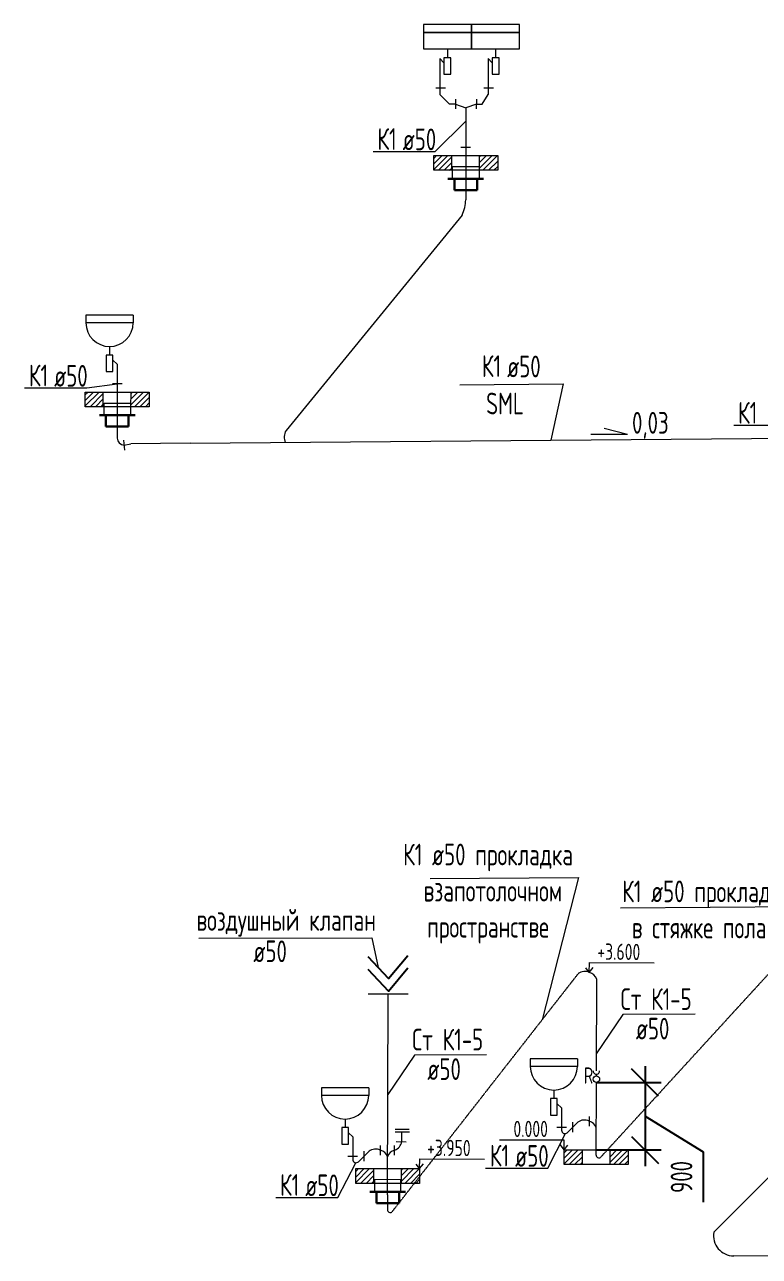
# Model space of a CAD drawing. Header units: millimetres. Extents: x -8689834 to 9419935, y -284943 to 166066.
# Drawn here: x -130113 to -123331, y -128288 to -116926 of the extents above; entities that cross this region are included whole.
import ezdxf

# ---------------------------------------------------------------- set-up
doc = ezdxf.new("R2010")
doc.units = ezdxf.units.MM
doc.header["$MEASUREMENT"] = 0
doc.linetypes.add('01_base$0$DASHED2', pattern=[0.375, 0.25, -0.125])
doc.layers.get('0').update_dxf_attribs({"color": 250, "lineweight": 9})
for name, color, linetype, lineweight in [('_ВК-Text К1', 7, 'Continuous', 30), ('_ВК-К1', 14, 'Continuous', 40), ('_ВК-К3', 30, 'Continuous', 40), ('_ВК-переход на SML', 3, 'Continuous', 30), ('_ВК-противопожарные муфты', 1, 'Continuous', 30), ('_Санпр', 7, 'Continuous', 30), ('ВК_канализация', 32, 'Continuous', 30), ('тх разм', 250, 'Continuous', 9)]:
    doc.layers.add(name, color=color, linetype=linetype, lineweight=lineweight)
doc.layers.add('PDF __ВК-К1', color=7, linetype='Continuous', true_color=0xb80000)
doc.layers.add('PDF __Сантехника', color=7, linetype='Continuous')
doc.layers.add('АР_Кровля дорожки', color=245, linetype='Continuous')
doc.styles.add('ISOCPEUR', font='isocpeur.ttf', dxfattribs={"width": 0.7})
doc.styles.add('ГОСТ 2.304', font='isocpeur.ttf', dxfattribs={"width": 0.7})
doc.dimstyles.new('СПДС', dxfattribs={"dimscale": 100, "dimtxt": 2.5, "dimasz": 2.5, "dimexe": 1.5, "dimexo": 0, "dimgap": 1, "dimtad": 1, "dimdec": 0, "dimrnd": 1, "dimtxsty": 'ГОСТ 2.304', "dimblk": 'OBLIQUE', "dimcen": 2.5, "dimdle": 1.5, "dimadec": 0, "dimazin": 2, "dimtfac": 0.75, "dimtdec": 0, "dimtmove": 1, "dimatfit": 3, "dimfxl": 1, "dimtolj": 1, "dimarcsym": 1})

# ---------------------------------------------------------------- blocks, each defined once
blk = doc.blocks.new('_Oblique')
at = {"color": 0, "linetype": 'ByBlock', "lineweight": -2}
blk.add_line((-0.5, -0.5), (0.5, 0.5), dxfattribs=at)
blk = doc.blocks.new('*D2181')
at = {"layer": 'тх разм', "color": 0, "lineweight": -2, "ltscale": 100, "transparency": 16777216}
for p, q in [((-124386, -126534), (-124386, -127456)), ((-124835, -126684), (-124236, -126684)), ((-124386, -126995), (-123849, -127323)), ((-124836, -127306), (-124236, -127306)), ((-123849, -127323), (-123849, -127789))]:
    blk.add_line(p, q, dxfattribs=at)
at = {"layer": 'тх разм', "color": 0, "lineweight": -2, "ltscale": 100, "transparency": 16777216, "xscale": 250, "yscale": 250, "zscale": 250}
for p, rotation in [((-124386, -126684), 90), ((-124386, -127306), 270)]:
    blk.add_blockref('_Oblique', p, dxfattribs=dict(at, rotation=rotation))
at = {"layer": 'тх разм', "color": 0, "lineweight": 13, "ltscale": 100, "transparency": 16777216, "insert": (-124049, -127556), "char_height": 250, "attachment_point": 5, "rotation": 90, "style": 'ГОСТ 2.304'}
blk.add_mtext('\\A1;{\\H0.8x;900}', dxfattribs=at)
blk = doc.blocks.new('Протв_муфта')
at = {"layer": '_ВК-противопожарные муфты', "ltscale": 200, "transparency": 33554687}
for p, q in [((-205635, 240869), (-206106, 240869)), ((-206021, 240719), (-206021, 240869)), ((-205721, 240869), (-205721, 240719)), ((-205721, 240719), (-206021, 240719))]:
    blk.add_line(p, q, dxfattribs=at)

msp = doc.modelspace()

# ---------------------------------------------------------------- hatches: boundary and pattern name
at = {"layer": '_ВК-К3', "lineweight": 13}
h = msp.add_hatch(dxfattribs=at)
h.set_pattern_fill('ANSI31', scale=11.388071, angle=180)
h.set_pattern_definition([(225, (-179914.85, -138501.81), (25.566948, -25.566948), [])])
h.paths.add_polyline_path([(-126336, -118269.4), (-126169.3, -118269.4), (-126169.3, -118133.9), (-126336, -118133.9)])
h.paths.add_polyline_path([(-125913.5, -118269.4), (-125746.1, -118269.4), (-125746.1, -118133.9), (-125913.5, -118133.9)])
h = msp.add_hatch(dxfattribs=at)
h.set_pattern_fill('ANSI31', scale=11.388071, angle=180)
h.set_pattern_definition([(225, (-183131.857, -140683.015), (25.566948, -25.566948), [])])
h.paths.add_polyline_path([(-129553, -120450.6), (-129386.3, -120450.6), (-129386.3, -120315.1), (-129553, -120315.1)])
h.paths.add_polyline_path([(-129130.5, -120450.6), (-128963.1, -120450.6), (-128963.1, -120315.1), (-129130.5, -120315.1)])
h = msp.add_hatch(dxfattribs=at)
h.set_pattern_fill('ANSI31', scale=11.388071, angle=180)
h.set_pattern_definition([(225, (-178710.253, -147673.515), (25.566948, -25.566948), [])])
h.paths.add_polyline_path([(-125131.4, -127441.1), (-124964.7, -127441.1), (-124964.7, -127305.6), (-125131.4, -127305.6)])
h.paths.add_polyline_path([(-124708.9, -127441.1), (-124541.5, -127441.1), (-124541.5, -127305.6), (-124708.9, -127305.6)])
h = msp.add_hatch(dxfattribs=at)
h.set_pattern_fill('ANSI31', scale=11.388071, angle=180)
h.set_pattern_definition([(225, (-180635.254, -147847.188), (25.566948, -25.566948), [])])
h.paths.add_polyline_path([(-127056.4, -127614.8), (-126889.7, -127614.8), (-126889.7, -127479.2), (-127056.4, -127479.2)])
h.paths.add_polyline_path([(-126633.9, -127614.8), (-126466.5, -127614.8), (-126466.5, -127479.2), (-126633.9, -127479.2)])

# ---------------------------------------------------------------- linework, layer by layer
at = {"color": 7, "ltscale": 500}
for points in [[(-126895.7, -118095.8), (-126321.9, -118095.8), (-126040, -117816.5)], [(-130112.7, -120277), (-129538.9, -120277), (-129257.4, -120239.8)], [(-123566.5, -120621), (-122992.7, -120621), (-122884.7, -120410.9)], [(-126367.8, -124801.9), (-124999.4, -124792.2), (-125336.5, -126106)], [(-124613.9, -125071.7), (-122956.9, -125060), (-122882.1, -125285.3)], [(-128505.4, -125353.9), (-126907, -125349.6), (-126848.2, -125623.9)], [(-124901.5, -125668.6), (-124933.1, -125625.6)], [(-124901.5, -125668.6), (-124866.3, -125623.9)], [(-124900.3, -125668.6), (-124899.8, -125578.1), (-124300.9, -125580.9)], [(-125131.4, -127305.6), (-125131.4, -127215.1), (-125730.4, -127215.2)], [(-125131.4, -127305.6), (-125166.2, -127260.5)], [(-125131.4, -127305.6), (-125099.4, -127262.9)], [(-127794.5, -127744.3), (-127220.8, -127744.3), (-127056.4, -127424.7)], [(-126466.5, -127479.2), (-126498.3, -127436.4)], [(-126466.5, -127479.2), (-126466, -127388.8), (-125867, -127392.4)], [(-126466.5, -127479.2), (-126431.5, -127434.4)]]:
    msp.add_lwpolyline(points, dxfattribs=at)
at = {"color": 244, "linetype": '01_base$0$DASHED2', "ltscale": 0.5, "true_color": 0x991b1e}
for points in [[(-122261.4, -124608), (-124796.5, -127374.3)], [(-125003, -125679.6), (-126724.9, -127881.2)]]:
    msp.add_lwpolyline(points, dxfattribs=at)
at = {"color": 244, "ltscale": 500, "true_color": 0x991b1e}
for points in [[(-124835, -126577), (-124832.1, -125731.5)], [(-126762.9, -127719.8), (-126757.6, -125869.7)], [(-124836.6, -127353.9), (-124834.6, -126683.7)], [(-126693.3, -127114.2), (-126562.3, -127114.8)], [(-126692.6, -127140.2), (-126561.6, -127140.8)], [(-126630.8, -127229.2), (-126630.4, -127140.5)], [(-126683, -127230.1), (-126590.9, -127230.9)], [(-126762.9, -127719.8), (-126762.9, -127857.4)]]:
    msp.add_lwpolyline(points, dxfattribs=at)
at = {"color": 7, "ltscale": 500, "elevation": 0}
msp.add_lwpolyline([(-125857.7, -127473.4), (-125283.9, -127473.4), (-125119.6, -127153.7)], dxfattribs=at)
at = {"color": 244, "ltscale": 500, "true_color": 0x991b1e}
for centre, radius, start, end in [((-126403.6, -118531.1), 362.5, 335.33563, 358.49602), ((-127609.1, -120729.6), 107.9, 146.93914, 208.03152), ((-124924.6, -125762.9), 97.7, 18.73212, 74.47362), ((-124928.4, -127133.9), 97.7, 18.73212, 74.47362), ((-126855.5, -127401.7, 0), 97.7, 18.73212, 74.47362), ((-126670.5, -127401.7, 0), 97.7, 105.52638, 161.26788), ((-124810.9, -127355), 25.8, 177.48009, 303.79417), ((-126737.1, -127858.5), 25.8, 177.48009, 303.79417), ((-123567.7, -128097.8), 185.7, 170.09237, 269.97552)]:
    msp.add_arc(centre, radius, start, end, dxfattribs=at)
at = {"layer": '_ВК-Text К1', "color": 7, "lineweight": 13, "ltscale": 100}
for q in [(-124761.7, -120649.9), (-124885.9, -120707.8)]:
    msp.add_line((-124548.5, -120707.3), q, dxfattribs=at)
at = {"layer": '_ВК-К1', "color": 244, "lineweight": 13, "true_color": 0x991b1e}
for p, q in [((-126040.4, -117939.9), (-126041.2, -118540.6)), ((-129257.4, -120121.1), (-129258.2, -120739.4))]:
    msp.add_line(p, q, dxfattribs=at)
at = {"layer": '_ВК-К1', "lineweight": 13}
for p, q in [((-125156.3, -126979.9, 0), (-125156.3, -127124.2, 0)), ((-127083.5, -127247.8, 0), (-127083.5, -127392, 0))]:
    msp.add_line(p, q, dxfattribs=at)
at = {"layer": '_ВК-К1', "lineweight": 13, "ltscale": 100}
for p, q in [((-125006.8, -127050.6, 0), (-125103.7, -127147.6, 0)), ((-126933.9, -127318.4, 0), (-127030.9, -127415.4, 0))]:
    msp.add_line(p, q, dxfattribs=at)
at = {"layer": '_ВК-К1', "lineweight": 13, "transparency": 33554687, "flags": 128}
for points in [[(-125995.9, -118058.6), (-126084.8, -118058.6)], [(-129212.9, -120239.8), (-129301.8, -120239.8)], [(-126979, -127409), (-126979, -127318)], [(-126826.3, -127355.4), (-126826.3, -127264.4)], [(-126699.8, -127355.4), (-126699.8, -127264.4)]]:
    msp.add_lwpolyline(points, dxfattribs=at)
at = {"layer": '_ВК-К1', "lineweight": 13, "transparency": 33554687, "elevation": 0, "flags": 128}
for points in [[(-124899.1, -127087.6), (-124899.1, -126996.6)], [(-125111.9, -127098.6), (-125200.8, -127098.6)], [(-125051.8, -127141.2), (-125051.8, -127050.1)], [(-127039, -127366.4), (-127127.9, -127366.4)]]:
    msp.add_lwpolyline(points, dxfattribs=at)
at = {"layer": '_ВК-К1', "lineweight": 13, "ltscale": 100}
for centre, radius, start, end in [((-124941.5, -125763.4, 0), 103.9, 65.54563, 126.3024), ((-124945.2, -127134.3, 0), 103.9, 65.54563, 126.3024), ((-125125.3, -127125.3, 0), 31, 178.01846, 314.00596), ((-126730.4, -127212.3, 0), 101.1, 289.50936, 350.35297), ((-126872.4, -127402.2, 0), 103.9, 65.54563, 126.3024), ((-127052.5, -127393.1, 0), 31, 178.01846, 314.00596)]:
    msp.add_arc(centre, radius, start, end, dxfattribs=at)
at = {"layer": '_ВК-К3', "color": 7, "lineweight": 13}
for p, q in [((-126169.2, -118269.4), (-126169.2, -118133.9)), ((-125913.8, -118268.9), (-125913.5, -118133.4)), ((-129386.2, -120450.6), (-129386.2, -120315.1)), ((-129130.9, -120450.1), (-129130.5, -120314.6)), ((-124964.1, -127441.1), (-124964.1, -127305.6)), ((-124709.2, -127440.6), (-124708.9, -127305.1)), ((-126889.1, -127614.8), (-126889.1, -127479.2)), ((-126634.3, -127614.3), (-126633.9, -127478.8))]:
    msp.add_line(p, q, dxfattribs=at)
at = {"layer": '_ВК-К3', "color": 244, "lineweight": 13, "true_color": 0x991b1e}
msp.add_line((-129201, -120758.2), (-129189.7, -120850.8), dxfattribs=at)
at = {"layer": '_ВК-К3', "color": 7, "lineweight": 13}
for points in [[(-125746.1, -118269.4), (-126336, -118269.4), (-126336, -118133.9), (-125746.1, -118133.9)], [(-128963.1, -120450.6), (-129553, -120450.6), (-129553, -120315.1), (-128963.1, -120315.1)], [(-124541.5, -127441.1), (-125131.4, -127441.1), (-125131.4, -127305.6), (-124541.5, -127305.6)], [(-126466.5, -127614.8), (-127056.4, -127614.8), (-127056.4, -127479.2), (-126466.5, -127479.2)]]:
    msp.add_lwpolyline(points, close=True, dxfattribs=at)
at = {"layer": '_ВК-К3', "color": 244, "lineweight": 13, "ltscale": 100, "true_color": 0x991b1e}
msp.add_arc((-129191.1, -120737.5), 67.2, 181.68819, 266.34172, dxfattribs=at)
at = {"layer": '_ВК-переход на SML', "lineweight": 13}
for points in [[(-126162.2, -118235.7), (-125918.5, -118235.7), (-125918.5, -118347), (-126162.2, -118347)], [(-129379.2, -120416.9), (-129135.6, -120416.9), (-129135.6, -120528.2), (-129379.2, -120528.2)], [(-126639.4, -127580.5), (-126883.1, -127581.6), (-126882.6, -127692.9), (-126638.9, -127691.8)]]:
    msp.add_lwpolyline(points, close=True, dxfattribs=at)
at = {"layer": '_Санпр', "lineweight": 13}
for p, q in [((-129110.6, -119606.2), (-129546.9, -119606.2)), ((-129546.9, -119606.2), (-129546.9, -119676.7)), ((-129110.6, -119606.2), (-129110.6, -119676.7)), ((-129110.6, -119676.7), (-129546.9, -119676.7)), ((-129328.7, -119894.8), (-129328.7, -119973.9)), ((-129298.2, -120021.6), (-129257.4, -120058.4)), ((-129257.4, -120058.4), (-129257.4, -120121.1)), ((-125009.5, -126465, 0), (-125445.8, -126465, 0)), ((-125445.8, -126465, 0), (-125445.8, -126535.5, 0)), ((-125009.5, -126465, 0), (-125009.5, -126535.5, 0)), ((-125009.5, -126535.5, 0), (-125445.8, -126535.5, 0)), ((-126936.7, -126732.8, 0), (-127373, -126732.8, 0)), ((-127373, -126732.8, 0), (-127373, -126803.4, 0)), ((-126936.7, -126803.4, 0), (-127373, -126803.4, 0)), ((-126936.7, -126732.8, 0), (-126936.7, -126803.4, 0)), ((-125227.7, -126753.7, 0), (-125227.7, -126832.8, 0)), ((-125197.2, -126880.4, 0), (-125156.3, -126917.2, 0)), ((-125156.3, -126917.2, 0), (-125156.3, -126979.9, 0)), ((-127154.8, -127021.5, 0), (-127154.8, -127100.6, 0)), ((-127124.3, -127148.2, 0), (-127083.5, -127185.1, 0)), ((-127083.5, -127185.1, 0), (-127083.5, -127247.8, 0))]:
    msp.add_line(p, q, dxfattribs=at)
msp.add_lwpolyline([(-129298.2, -119973.9), (-129359.2, -119973.9), (-129359.2, -120126.5), (-129298.2, -120126.5)], close=True, dxfattribs=at)
at = {"layer": '_Санпр', "lineweight": 13, "elevation": 0}
for points in [[(-125197.2, -126832.8), (-125258.2, -126832.8), (-125258.2, -126985.3), (-125197.2, -126985.3)], [(-127124.3, -127100.6), (-127185.3, -127100.6), (-127185.3, -127253.2), (-127124.3, -127253.2)]]:
    msp.add_lwpolyline(points, close=True, dxfattribs=at)
at = {"layer": '_Санпр', "lineweight": 13}
for centre in [(-129328.7, -119676.7), (-125227.7, -126535.5, 0), (-127154.8, -126803.4, 0)]:
    msp.add_arc(centre, 218.1, 180, 0, dxfattribs=at)
at = {"layer": 'PDF __ВК-К1', "color": 244, "lineweight": 13, "true_color": 0x991b1e}
for points in [[(-126280, -117378.6), (-126280, -117569.1)], [(-125835.5, -117378.6), (-125835.5, -117569.1)], [(-126318.1, -117509.8), (-126229.2, -117509.8)], [(-126136, -117658), (-126191.1, -117658), (-126280, -117569.1)], [(-125943.1, -117658.5), (-125888, -117658.9), (-125835.5, -117569.1)], [(-125873.6, -117509.8), (-125784.7, -117509.8)], [(-126136, -117613.5), (-126136, -117702.4)], [(-125942.8, -117614.1), (-125943.3, -117703)], [(-126572.3, -125869.7), (-126942.9, -125869.7)]]:
    msp.add_lwpolyline(points, dxfattribs=at)
at = {"layer": 'PDF __Сантехника', "lineweight": 13}
for points in [[(-125987.9, -116925.7), (-126432.4, -116925.7), (-126432.4, -116997.6), (-125987.9, -116997.6)], [(-125987.9, -116997.6), (-126432.4, -116997.6), (-126432.4, -117150), (-125987.9, -117150)], [(-125543.4, -116925.7), (-125987.9, -116925.7), (-125987.9, -116997.6), (-125543.4, -116997.6)], [(-125543.4, -116997.6), (-125987.9, -116997.6), (-125987.9, -117150), (-125543.4, -117150)], [(-126178.4, -117230.5), (-126241.9, -117230.5), (-126241.9, -117382.8), (-126178.4, -117382.8)], [(-125733.9, -117230.5), (-125797.4, -117230.5), (-125797.4, -117382.8), (-125733.9, -117382.8)]]:
    msp.add_lwpolyline(points, close=True, dxfattribs=at)
for points in [[(-126241.9, -117277), (-126280, -117238.9), (-126280, -117378.6)], [(-126210.1, -117150), (-126210.1, -117230.5)], [(-125797.4, -117277), (-125835.5, -117238.9), (-125835.5, -117378.6)], [(-125765.7, -117150), (-125765.7, -117230.5)]]:
    msp.add_lwpolyline(points, dxfattribs=at)
at = {"layer": 'АР_Кровля дорожки', "color": 244, "ltscale": 100, "true_color": 0x991b1e}
for points in [[(-126943.5, -125521.8), (-126752.8, -125726), (-126576, -125512)], [(-126943.5, -125637.4), (-126752.8, -125841.6), (-126576, -125627.5)]]:
    msp.add_lwpolyline(points, dxfattribs=at)
at = {"layer": 'ВК_канализация', "color": 244, "lineweight": 13, "ltscale": 500, "true_color": 0x991b1e}
for points in [[(-126136, -117658.4), (-126039.7, -117693.2)], [(-126039.7, -117693.2), (-126040.4, -117939.9)], [(-125943.1, -117658.9), (-126039.7, -117693.2)], [(-126074.1, -118682.3), (-127699.5, -120670.7)], [(-128585.3, -120787.7), (-121923.9, -120731.8)], [(-129195.4, -120804.5), (-129133, -120792.3)], [(-128585.3, -120787.7), (-129133, -120792.3)], [(-121872.8, -126188), (-123750.7, -128065.9)], [(-124835.3, -126623.7), (-124835.2, -126607)], [(-115684.1, -128288.2), (-123567.8, -128283.5)]]:
    msp.add_lwpolyline(points, dxfattribs=at)
at = {"layer": 'ВК_канализация', "color": 18, "lineweight": 13, "ltscale": 500, "true_color": 0x000000}
for points in [[(-126094.4, -120248.6), (-125141.9, -120240.6), (-125254.6, -120759.8)], [(-123924.7, -126055.5), (-124590.3, -126057.3), (-124835.9, -126421.4)], [(-125849, -126428.9), (-126514.7, -126430.7), (-126760.3, -126794.8)]]:
    msp.add_lwpolyline(points, dxfattribs=at)
at = {"layer": 'ВК_канализация', "color": 244, "lineweight": 13, "ltscale": 500, "true_color": 0x991b1e}
msp.add_circle((-124835.4, -126653.7), 30, dxfattribs=at)
msp.add_arc((-124835, -126577), 30, 179.67036, 359.67036, dxfattribs=at)

# ---------------------------------------------------------------- block references
at = {"layer": '_ВК-К1', "lineweight": 13, "xscale": 0.7, "yscale": 0.7, "zscale": 0.7}
for p in [(18069, -286955.4), (14852, -289136.6)]:
    msp.add_blockref('Протв_муфта', p, dxfattribs=at)
at = {"layer": '_ВК-К1', "lineweight": 13, "xscale": -0.7, "yscale": 0.7, "zscale": 0.7, "rotation": 0.2687430057207063}
msp.add_blockref('Протв_муфта', (-270077.7, -296974.8), dxfattribs=at)

# ---------------------------------------------------------------- texts
at = {"layer": 'ВК_канализация', "color": 18, "ltscale": 100, "true_color": 0x000000, "char_height": 200, "attachment_point": 4, "style": 'ISOCPEUR'}
for s, insert, width in [('К1', (-126856.5, -117981.2), 5891.51), ('\\pxi-1,l1,t1,5;ø50', (-126623.3, -117984.3), 7500), ('К1', (-130073.5, -120162.4), 5891.51), ('\\pxi-1,l1,t1,5;ø50', (-129840.3, -120165.6), 7500), ('SML', (-125852.8, -120420.8), 5891.51), ('К1', (-123527.4, -120506.4), 5891.51), ('0,03', (-124506, -120622), 5891.51), ('\\pxi-1,l1,qc,t1,5;К1 ø50 прокладка\\P\\pi0,l0,tz; взапотолочном\\Pпространстве', (-126677.7, -124941.8), 1685.656), ('\\pxi-1,l1,t1,5;К1 ø50 прокладка\\P\\pi0,l0,tz; в стяжке пола', (-124597, -125088), 5891.51), ('воздушный клапан', (-128526.4, -125211.8), 5891.51), ('\\pxi-1,l1,t1,5;ø50', (-128001.6, -125474.2), 7500), ('Ст К1-5', (-124611.3, -125915.2), 5891.51), ('\\pxi-1,l1,t1,5;ø50', (-124471.1, -126187.6), 7500), ('Ст К1-5', (-126535.7, -126288.6), 5891.51), ('\\pxi-1,l1,t1,5;ø50', (-126395.5, -126561), 7500), ('К1', (-125818.5, -127358.8, 0), 5891.51), ('\\pxi-1,l1,t1,5;ø50', (-125585.3, -127361.9, 0), 7500), ('К1', (-127755.4, -127629.7), 5891.51), ('\\pxi-1,l1,t1,5;ø50', (-127522.2, -127632.9), 7500)]:
    msp.add_mtext(s, dxfattribs=dict(at, insert=insert, width=width))
at = {"layer": 'ВК_канализация', "color": 7, "ltscale": 100, "char_height": 200, "attachment_point": 4, "style": 'ISOCPEUR'}
for s, insert, width in [('К1', (-125892.3, -120075.9), 5891.51), ('\\pxi-1,l1,t1,5;ø50', (-125659.1, -120079.1), 7500)]:
    msp.add_mtext(s, dxfattribs=dict(at, insert=insert, width=width))
at = {"layer": 'ВК_канализация', "color": 18, "ltscale": 100, "true_color": 0x000000, "char_height": 150, "width": 7500, "style": 'ISOCPEUR'}
for s, insert, attachment_point, rotation in [('\\pxi-1,l1,t1,5;+3.600', (-124429.9, -125480.6), 6, 359.35803), ('\\pxi-1,l1,t1,5;0.000', (-125601.1, -127112.7), 4, 0.04194), ('\\pxi-1,l1,t1,5;+3.950', (-125995.7, -127289.2), 6, 359.61889)]:
    msp.add_mtext(s, dxfattribs=dict(at, insert=insert, attachment_point=attachment_point, rotation=rotation))
at = {"layer": 'ВК_канализация', "color": 7, "ltscale": 100, "insert": (-124951.2, -126620.1), "char_height": 150, "width": 7500, "attachment_point": 4, "rotation": 0.04194, "style": 'ISOCPEUR'}
msp.add_mtext('\\pxi-1,l1,t1,5;R', dxfattribs=at)

# ---------------------------------------------------------------- dimensions: what is measured, and where the dimension line sits
at = {"layer": 'тх разм', "color": 7, "lineweight": 13, "ltscale": 100}
dim = msp.add_linear_dim(base=(-124385.9, -127305.6), p1=(-124834.6, -126683.7), p2=(-124836.5, -127305.6), angle=90, text='{\\H0.8x;900}', dimstyle='СПДС', dxfattribs=at)
dim.commit()
dim.dimension.update_dxf_attribs({"geometry": '*D2181', "text_midpoint": (-123848.9, -127423.5), "dimtype": 160})

doc.saveas('drawing.dxf')
